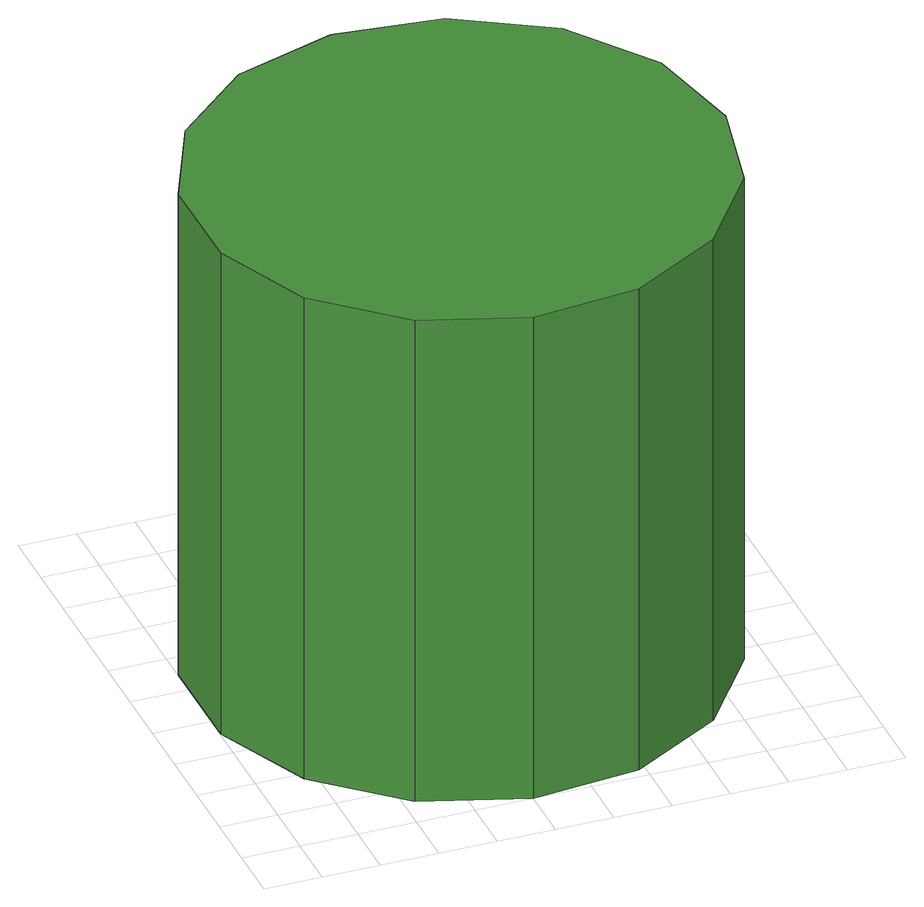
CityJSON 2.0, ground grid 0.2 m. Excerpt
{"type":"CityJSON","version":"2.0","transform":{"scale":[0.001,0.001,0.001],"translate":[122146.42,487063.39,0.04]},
"CityObjects":{
"tree1":{"type":"SolitaryVegetationObject","attributes":{"function":"something"},"geometry":[{"type":"MultiSurface","lod":"1","boundaries":[[[0,1,2,3,4,5,6,7,8,9,10,11,12,13,14]],[[15,16,17,18,19,20,21,22,23,24,25,26,27,28,29]],[[0,29,28,1]],[[1,28,27,2]],[[2,27,26,3]],[[3,26,25,4]],[[4,25,24,5]],[[5,24,23,6]],[[6,23,22,7]],[[7,22,21,8]],[[8,21,20,9]],[[9,20,19,10]],[[10,19,18,11]],[[11,18,17,12]],[[12,17,16,13]],[[13,16,15,14]],[[14,15,29,0]]]}]}
},
"vertices":[
[1807,907,1825],[1728,1278,1825],[1506,1585,1825],[1177,1775,1825],[800,1814,1825],[439,1697,1825],[158,1443,1825],[3,1097,1825],[3,718,1825],[158,371,1825],[439,118,1825],[800,0,1825],[1177,40,1825],[1506,230,1825],[1728,536,1825],[1728,536,3],[1506,230,3],[1177,40,3],[800,0,3],[439,118,3],[158,371,3],[3,718,3],[3,1097,3],[158,1443,3],[439,1697,3],[800,1814,3],[1177,1775,3],[1506,1585,3],[1728,1278,3],[1807,907,3]
]}
